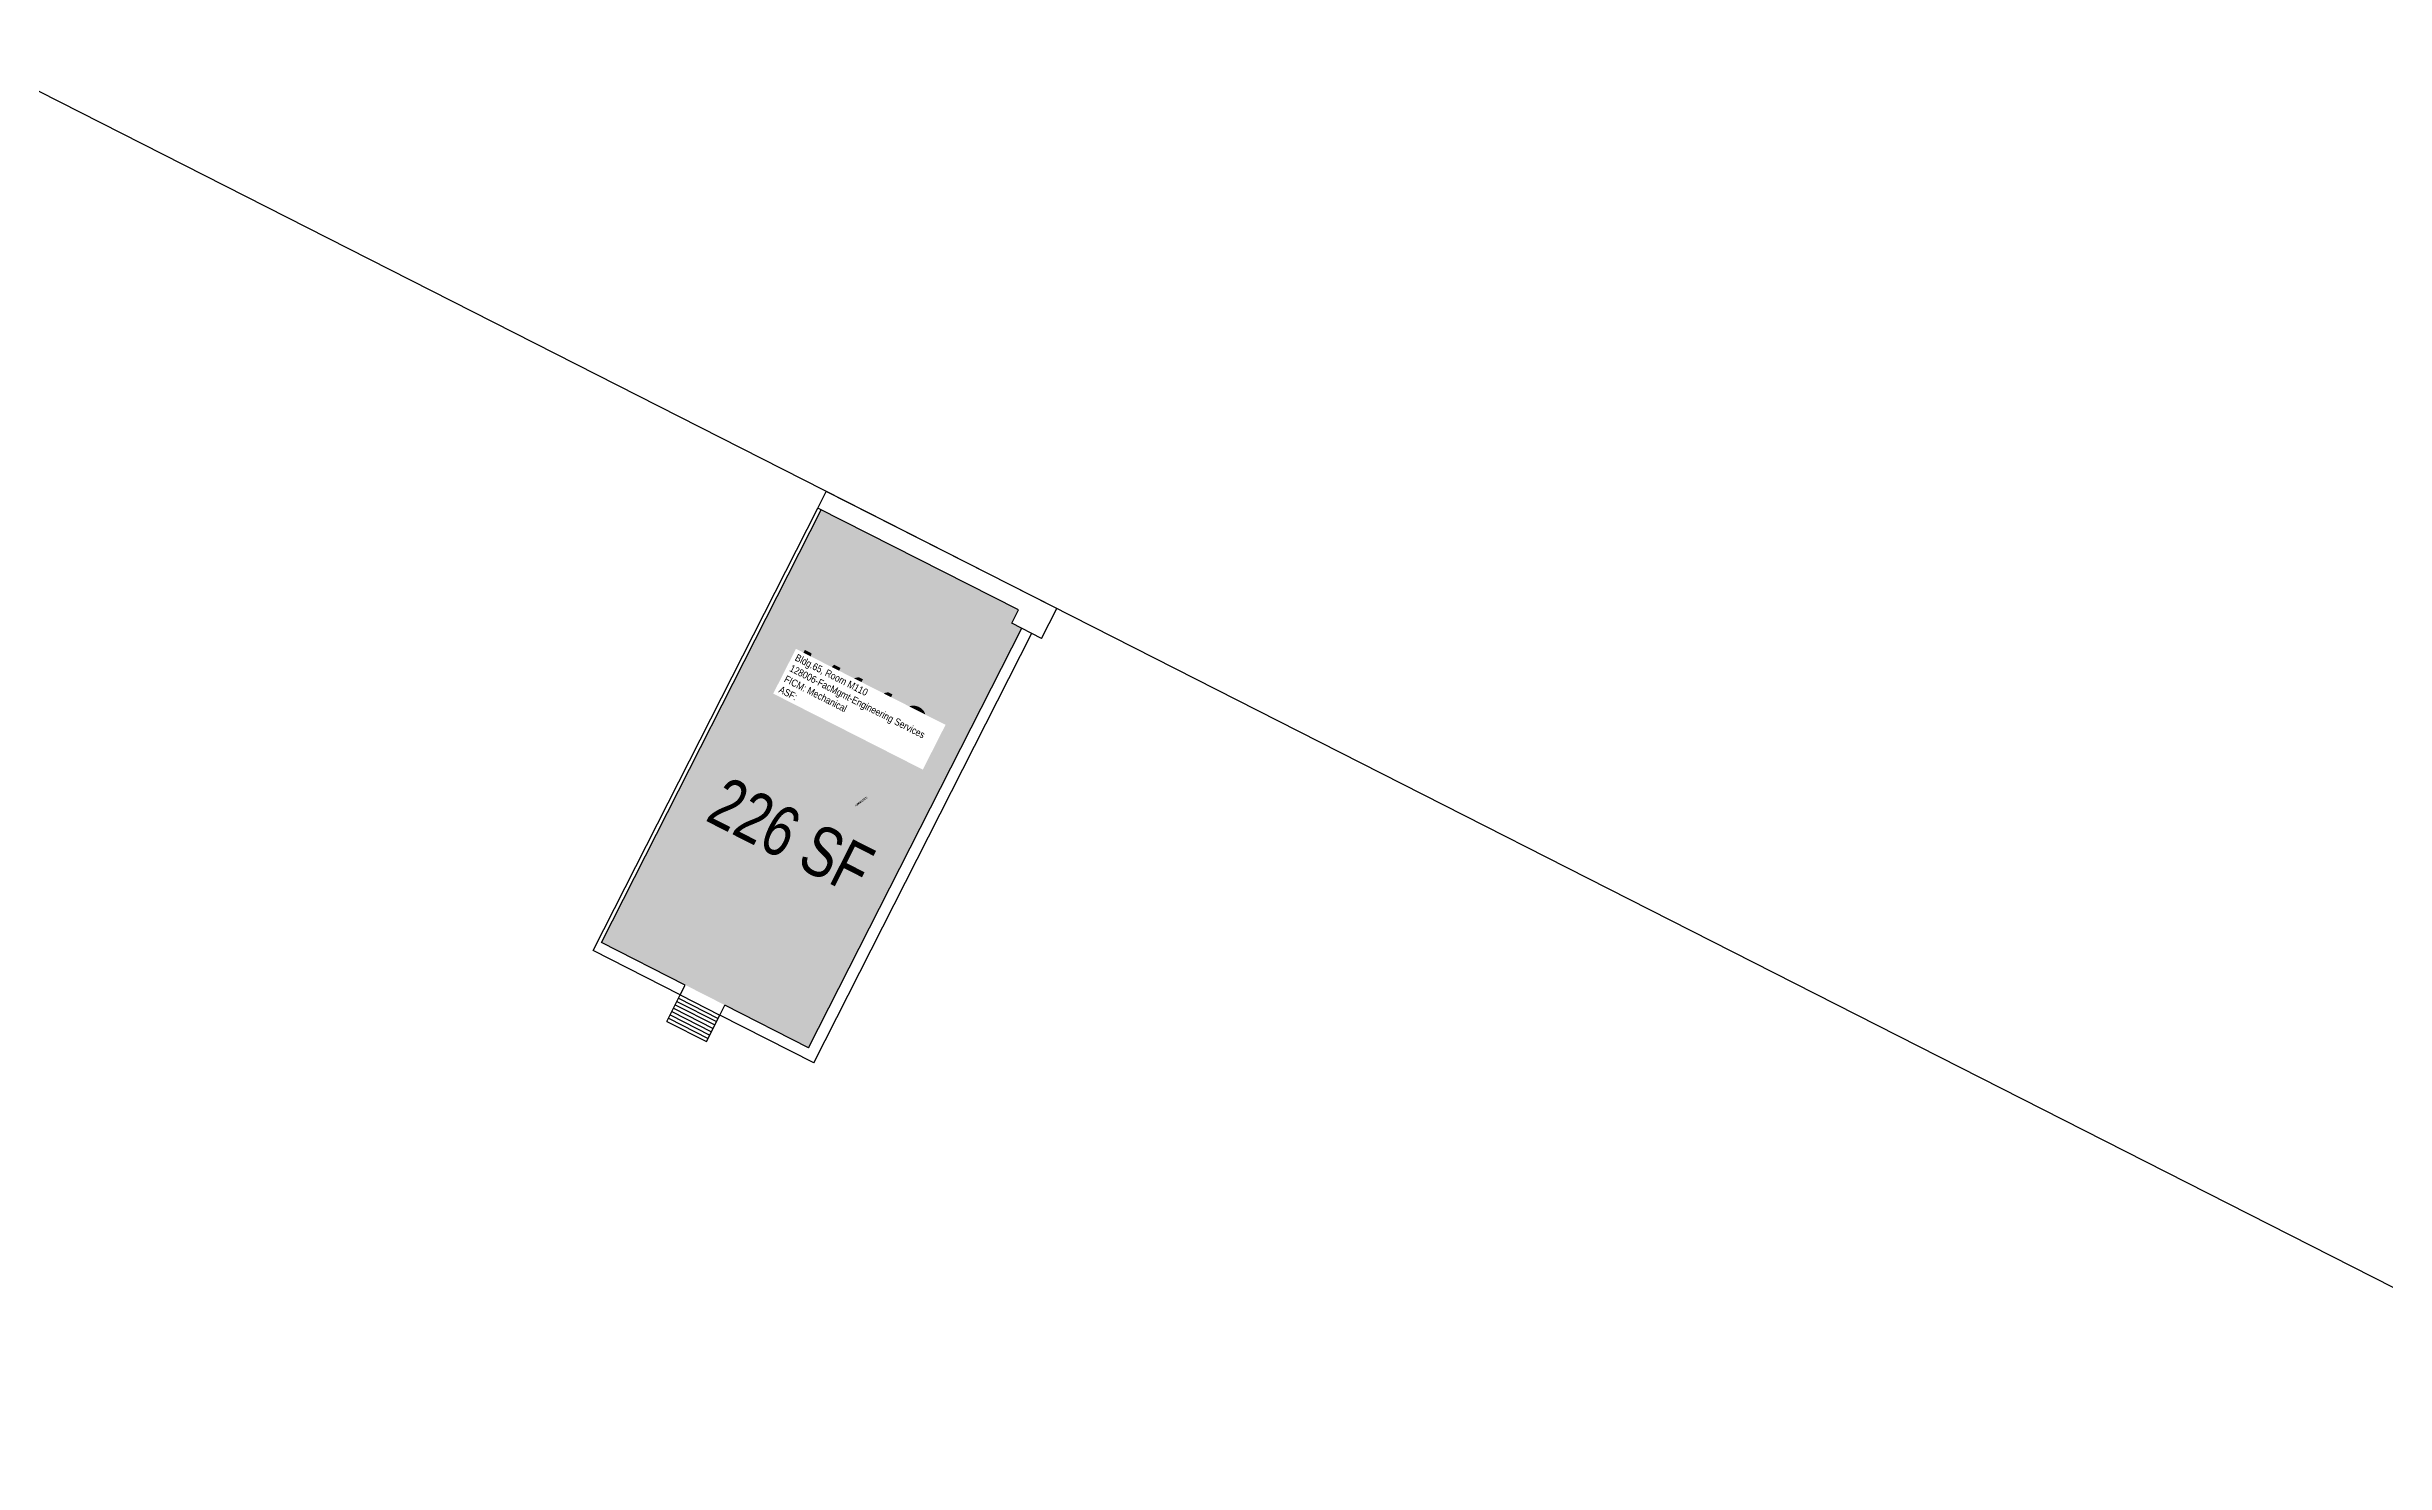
# Model space of a CAD drawing. Header units: inches. Extents: x 69218137 to 69222609, y 27671114 to 27674487.
# Drawn here: x 69220373 to 69221631, y 27673726 to 27674487 of the extents above; entities that cross this region are included whole.
import ezdxf
from ezdxf.enums import TextEntityAlignment as Align

# ---------------------------------------------------------------- set-up
doc = ezdxf.new("R2010")
doc.units = ezdxf.units.IN
doc.header["$LTSCALE"] = 25
doc.header["$MEASUREMENT"] = 0
for name, color, linetype in [('A-FLOR', 3, 'CONTINUOUS'), ('A-IDEN-RNUM', 7, 'CONTINUOUS'), ('A-IDEN-SNUM', 4, 'CONTINUOUS'), ('A-IDEN-VNUM', 4, 'CONTINUOUS'), ('A-SITE', 3, 'CONTINUOUS'), ('A-WALL', 5, 'CONTINUOUS'), ('AREA-TEXT', 3, 'CONTINUOUS'), ('Rooms-Category-Color', 7, 'CONTINUOUS'), ('Rooms-College-Color', 7, 'CONTINUOUS'), ('Rooms-Department-Color', 7, 'CONTINUOUS'), ('Rooms-Division-Color', 7, 'CONTINUOUS'), ('Rooms-Information', 7, 'CONTINUOUS')]:
    doc.layers.add(name, color=color, linetype=linetype)
doc.styles.add('CP_AREA', font='arial.ttf', dxfattribs={"height": 15})
doc.styles.add('CP_ROOMSNUMBER', font='arial.ttf', dxfattribs={"height": 1})
doc.styles.add('CP_ROOMVNUMBER', font='arial.ttf', dxfattribs={"width": 0.85, "height": 0.075})

msp = doc.modelspace()

# ---------------------------------------------------------------- hatches: boundary and pattern name
at = {"layer": 'Rooms-Category-Color', "true_color": 0xadadad}
msp.add_hatch(color=253, dxfattribs=at).paths.add_polyline_path([(69220789.6, 27674238.5), (69220895.7, 27674184.6), (69220892.1, 27674177.5), (69220897.4, 27674174.8), (69220782.8, 27673949.2), (69220671.4, 27674005.8)])
at = {"layer": 'Rooms-College-Color', "true_color": 0xadadad}
msp.add_hatch(color=253, dxfattribs=at).paths.add_polyline_path([(69220789.6, 27674238.5), (69220895.7, 27674184.6), (69220892.1, 27674177.5), (69220897.4, 27674174.8), (69220782.8, 27673949.2), (69220671.4, 27674005.8)])
at = {"layer": 'Rooms-Department-Color', "true_color": 0xacacac}
msp.add_hatch(color=253, dxfattribs=at).paths.add_polyline_path([(69220789.6, 27674238.5), (69220895.7, 27674184.6), (69220892.1, 27674177.5), (69220897.4, 27674174.8), (69220782.8, 27673949.2), (69220671.4, 27674005.8)])
at = {"layer": 'Rooms-Division-Color', "true_color": 0xadadad}
msp.add_hatch(color=253, dxfattribs=at).paths.add_polyline_path([(69220789.6, 27674238.5), (69220895.7, 27674184.6), (69220892.1, 27674177.5), (69220897.4, 27674174.8), (69220782.8, 27673949.2), (69220671.4, 27674005.8)])

# ---------------------------------------------------------------- linework, layer by layer
at = {"layer": 'A-FLOR'}
for p, q in [((69220706.5, 27673963.3), (69220713.7, 27673977.6)), ((69220711.9, 27673974), (69220733.3, 27673963.2)), ((69220712.8, 27673975.8), (69220734.2, 27673964.9)), ((69220713.7, 27673977.6), (69220735.1, 27673966.7)), ((69220706.5, 27673963.3), (69220727.9, 27673952.5)), ((69220707.4, 27673965.1), (69220728.8, 27673954.2)), ((69220708.3, 27673966.9), (69220729.7, 27673956)), ((69220709.2, 27673968.7), (69220730.6, 27673957.8)), ((69220710.1, 27673970.5), (69220731.5, 27673959.6)), ((69220711, 27673972.2), (69220732.4, 27673961.4)), ((69220727.9, 27673952.5), (69220735.1, 27673966.7))]:
    msp.add_line(p, q, dxfattribs=at)
at = {"layer": 'A-SITE'}
msp.add_line((69220321.6, 27674487.4), (69221821.2, 27673725.7), dxfattribs=at)
at = {"layer": 'A-WALL'}
for p, q in [((69220666.9, 27674001.4), (69220787.8, 27674239.4)), ((69220671.4, 27674005.8), (69220789.6, 27674238.5)), ((69220787.8, 27674239.4), (69220792.3, 27674248.3)), ((69220895.7, 27674184.6), (69220787.8, 27674239.4)), ((69220916.3, 27674185.4), (69220792.3, 27674248.3)), ((69220892.1, 27674177.5), (69220895.7, 27674184.6)), ((69220908.1, 27674169.3), (69220892.1, 27674177.5)), ((69220908.1, 27674169.3), (69220916.3, 27674185.4)), ((69220782.8, 27673949.2), (69220897.4, 27674174.8)), ((69220785.5, 27673941.1), (69220902.8, 27674172.1)), ((69220713.7, 27673977.6), (69220666.9, 27674001.4)), ((69220716.4, 27673982.9), (69220671.4, 27674005.8)), ((69220713.7, 27673977.6), (69220716.4, 27673982.9)), ((69220735.1, 27673966.7), (69220737.8, 27673972.1)), ((69220785.5, 27673941.1), (69220735.1, 27673966.7)), ((69220782.8, 27673949.2), (69220737.8, 27673972.1))]:
    msp.add_line(p, q, dxfattribs=at)

# ---------------------------------------------------------------- texts
at = {"layer": 'A-IDEN-RNUM', "style": 'CP_ROOMSNUMBER', "width": 0.85}
msp.add_text('M110-00', height=1, rotation=36.5132, dxfattribs=at).set_placement((69220811, 27674081.5), align=Align.MIDDLE)
at = {"layer": 'A-IDEN-SNUM', "style": 'CP_ROOMSNUMBER', "width": 0.85}
msp.add_text('0650M11000', height=1, rotation=36.5132, dxfattribs=at).set_placement((69220811, 27674081.5), align=Align.MIDDLE)
at = {"layer": 'A-IDEN-VNUM', "style": 'CP_ROOMVNUMBER', "width": 0.85}
msp.add_text('M110', height=27, rotation=333.0732, dxfattribs=at).set_placement((69220808.1, 27674134.1), align=Align.MIDDLE)
at = {"layer": 'AREA-TEXT', "style": 'CP_AREA', "width": 0.75}
msp.add_text('226 SF', height=27, rotation=333.0732, dxfattribs=at).set_placement((69220773.3, 27674063.1), align=Align.MIDDLE_CENTER)

# ---------------------------------------------------------------- next in the draw order: texts
at = {"layer": 'Rooms-Information', "insert": (69220766.3, 27674140.4), "char_height": 3.857, "width": 86.4, "attachment_point": 7, "rotation": 333.0732, "style": 'CP_ROOMVNUMBER', "bg_fill": 3, "box_fill_scale": 1.5, "bg_fill_color": 256, "bg_fill_true_color": 13158600, "bg_fill_transparency": 0}
msp.add_mtext('Bldg.65, Room M110^M^J128006-FacMgmt-Engineering Services^M^JFICM: Mechanical^M^JASF: ', dxfattribs=at)

doc.saveas('drawing.dxf')
